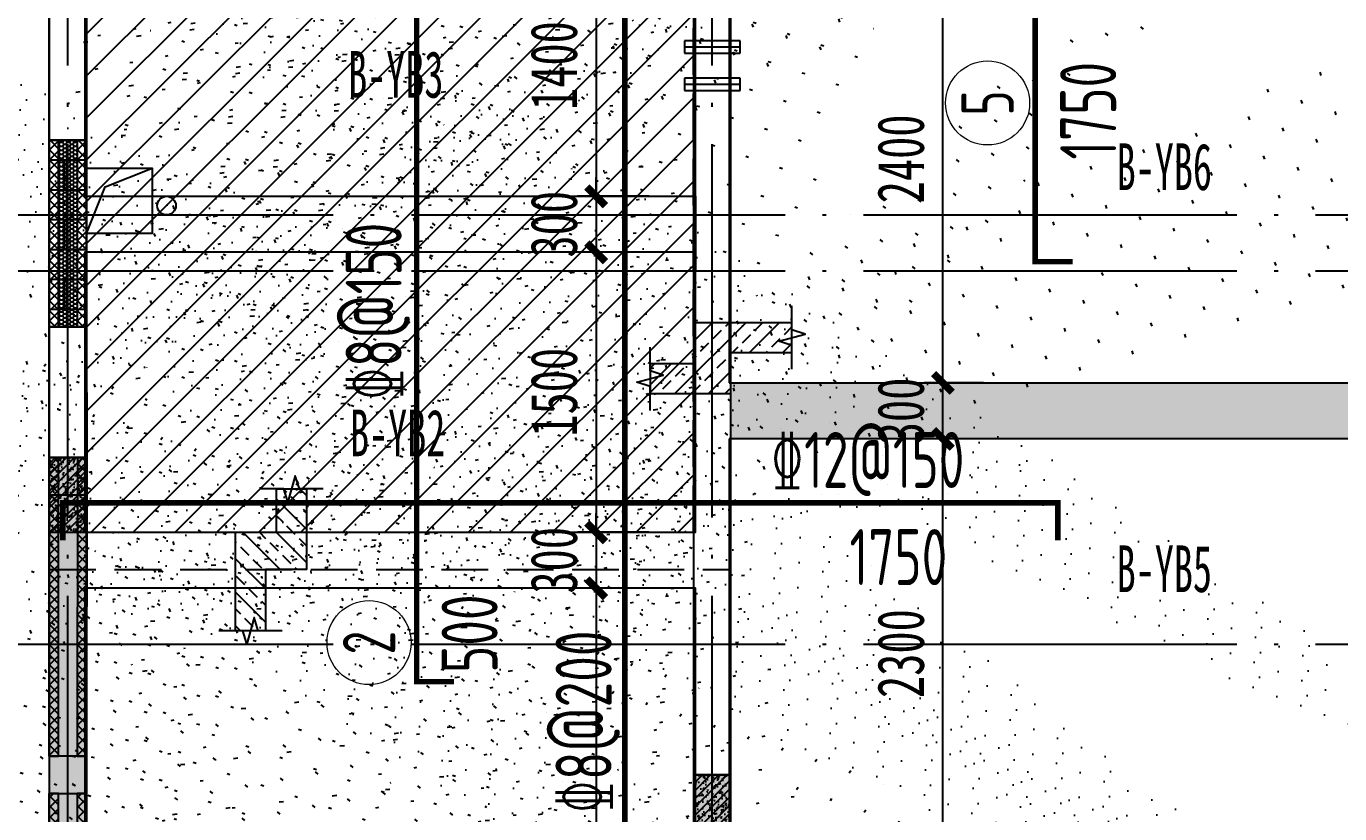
# Model space of a CAD drawing. Extents: x -3200779283 to -8106663, y 659664 to 1123462.
# Drawn here: x -8170924 to -8163890, y 844817 to 849036 of the extents above; entities that cross this region are included whole.
import ezdxf
from ezdxf.enums import TextEntityAlignment as Align

# ---------------------------------------------------------------- set-up
doc = ezdxf.new("R2010")
doc.units = 0
doc.header["$LTSCALE"] = 1000
doc.header["$MEASUREMENT"] = 0
for name, pattern in [('125-墙体$0$CENTER2', [1.125, 0.75, -0.125, 0.125, -0.125]), ('125-墙体$0$CONTINOUS', [0]), ('3#-轴线$0$DOTE', [2.4200000000000004, 2, -0.2, 0.02, -0.2]), ('3#4#5#$0$DASH', [0.35, 0.25, -0.1]), ('3#4#5#模板$0$DASH', [0.35, 0.25, -0.1]), ('DASH', [0.35, 0.25, -0.1])]:
    doc.linetypes.add(name, pattern=pattern)
doc.layers.get('Defpoints').update_dxf_attribs({"color": 30, "linetype": 'DASH'})
for name, color, linetype in [('125-墙体$0$DUCT-排烟中心线', 5, '125-墙体$0$CENTER2'), ('125-墙体$0$DUCT-排烟管', 2, 'Continuous'), ('125-墙体$0$HATCH', 254, 'Continuous'), ('125-墙体$0$S-SLAB-HOLE', 5, 'Continuous'), ('125-墙体$0$S-WALL', 40, 'Continuous'), ('125-墙体$0$S-WALL-BEAM', 120, 'Continuous'), ('125-墙体$0$S-WALL-COLU', 252, '125-墙体$0$CONTINOUS'), ('125-墙体$0$S-WALL-COLU-HATC', 16, 'Continuous'), ('125-墙体$0$S-WALL-HATC', 253, 'Continuous'), ('3#-轴线$0$A-ANNO-DOTE', 10, '3#-轴线$0$DOTE'), ('3#4#5#$0$PC-SLAB', 6, '3#4#5#$0$DASH'), ('3#4#5#$0$S-ANNO-TEXT', 7, 'Continuous'), ('3#4#5#$0$S-DIMS-SLAB', 120, 'Continuous'), ('3#4#5#$0$S-PC-FQ', 4, 'Continuous'), ('3#4#5#$0$S-PC-FQ-WYQ', 4, 'Continuous'), ('3#4#5#$0$S-PC-SLAB', 6, 'Continuous'), ('3#4#5#$0$S-WALL-HATC', 253, 'Continuous'), ('3#4#5#$0$可计入现浇段', 60, 'Continuous'), ('3#4#5#模板$0$S-SLAB-TEXT', 120, 'Continuous'), ('3#4#5#模板$0$南北楼-结构布置-地上 -新修改$0$S-ANNO-THIN', 3, 'Continuous'), ('3#4#5#模板$0$南北楼-结构布置-地上 -新修改$0$S-SLAB-HATC', 200, 'Continuous'), ('S-REIN', 1, 'Continuous'), ('S-REIN-TEXT', 7, 'Continuous')]:
    doc.layers.add(name, color=color, linetype=linetype)
doc.layers.add('提资不打印', color=2, linetype='Continuous', plot=False)
doc.layers.add('楼板正筋文字', color=7, linetype='Continuous', lineweight=18)
doc.styles.add('3#4#5#$0$外部参照 1$0$宋体', font='', dxfattribs={"width": 0.8})
doc.styles.add('3#4#5#$0$楷体', font='', dxfattribs={"width": 0.7})
doc.styles.add('FromPkpm', font='Pkpmeng', dxfattribs={"width": 0.7, "bigfont": 'Pkpmchn'})
doc.styles.get('3#4#5#$0$外部参照 1$0$宋体').set_extended_font_data('SimSun')
doc.styles.get('3#4#5#$0$楷体').set_extended_font_data('KaiTi_GB2312')
doc.dimstyles.new('3#4#5#$0$TSSD_100_100', dxfattribs={"dimtxt": 250, "dimasz": 100, "dimexe": 100, "dimexo": 250, "dimgap": 100, "dimtad": 1, "dimdec": 0, "dimzin": 0, "dimdsep": 46, "dimtxsty": '3#4#5#$0$楷体', "dimblk": '3#4#5#$0$_ArchTick', "dimcen": 0, "dimdle": 100, "dimclrt": 7, "dimadec": 0, "dimazin": 0, "dimtfac": 1, "dimtdec": 0, "dimtix": 1, "dimtmove": 2, "dimatfit": 3, "dimfxl": 1, "dimtolj": 1, "dimtzin": 0, "dimarcsym": 0})

# ---------------------------------------------------------------- blocks, each defined once
blk = doc.blocks.new('ban')
at = {"layer": 'S-REIN', "const_width": 30}
for points in [[(5379.449387997389, 5799.904296875), (5179.449387997389, 5799.904296875), (5179.449876278639, 9499.904296875), (5379.449876278639, 9499.904296875)], [(2067.076757833362, 3549.900634765625), (1867.076757833362, 3549.900634765625), (1867.077001973987, 8649.9052734375), (2067.077001973987, 8649.9052734375)], [(-27.27669447474182, 4307.4482421875), (-27.27669447474182, 4507.4482421875), (5300.0224609375, 4507.4482421875), (5300.0224609375, 4307.4482421875)]]:
    blk.add_lwpolyline(points, dxfattribs=at)
at = {"layer": 'S-REIN-TEXT', "lineweight": 18}
for centre in [(4924.449387997389, 6649.904296875), (1612.076757833362, 3759.035886751022)]:
    blk.add_circle(centre, 225, dxfattribs=at)
at = {"layer": '提资不打印', "color": 2, "const_width": 30}
blk.add_lwpolyline([(2981.597375735641, -317.6390719271731), (2981.597131595016, 7649.904296875)], dxfattribs=at)
at = {"layer": 'S-REIN-TEXT', "lineweight": 25, "style": 'FromPkpm', "width": 0.7}
for s, p in [('1750', (5313.145034335554, 6608.355293569621)), ('500', (2000.772282102145, 3807.001972160535))]:
    blk.add_text(s, height=300, rotation=90, dxfattribs=at).set_placement(p, align=Align.TOP_CENTER)
at = {"layer": 'S-REIN-TEXT', "lineweight": 18, "style": 'FromPkpm', "width": 0.7}
for s, p in [('5', (4924.449387997389, 6649.904296875)), ('2', (1612.076757833362, 3759.035886751022))]:
    blk.add_text(s, height=280, rotation=450, dxfattribs=at).set_placement(p, align=Align.MIDDLE_CENTER)
at = {"layer": 'S-REIN-TEXT', "lineweight": 25, "style": 'FromPkpm', "width": 0.7}
blk.add_text('%%1328@150', height=300, rotation=450, dxfattribs=at).set_placement((1787.07663576398, 5055.761208900716))
blk.add_text('%%13212@150', height=300, dxfattribs=at).set_placement((3762.019179822877, 4587.4482421875))
blk.add_text('1750', height=300, dxfattribs=at).set_placement((4446.788949985988, 4367.183170529548), align=Align.TOP_CENTER)
at = {"layer": '提资不打印', "lineweight": 25, "style": 'FromPkpm', "width": 0.7}
blk.add_text('%%1328@200', height=300, rotation=90, dxfattribs=at).set_placement((2911.357071460225, 2843.435228866758))
blk = doc.blocks.new('3#4#5#模板$0$A$C4139bdaf')
h = blk.add_hatch()
h.set_pattern_fill('ANSI31', color=251, scale=100)
h.set_pattern_definition([(45, (-7702.687107387464, -122599.998702767), (-112.2532015133644, 112.2532015133644), [])])
h.paths.add_polyline_path([(199.9989411755232, 400.0004981558304), (3449.998941175523, 400.0004981558304), (3449.998941175523, 3600.00049815583), (199.9989411755232, 3600.00049815583)])
at = {"layer": '3#4#5#模板$0$南北楼-结构布置-地上 -新修改$0$S-SLAB-HATC'}
h = blk.add_hatch(dxfattribs=at)
h.set_pattern_fill('ANSI33', color=256, scale=20, angle=-180)
h.set_pattern_definition([(225, (-97140.40961170068, 14531.61383133399), (89.8025612106915, -89.80256121069156), []), (225, (-97230.21221170062, 14531.61383133399), (89.8025612106915, -89.80256121069156), [63.5, -31.75])])
h.paths.add_polyline_path([(3217.171776204719, 1142.927912330138), (3649.998941176338, 1142.927912330837), (3649.99894117628, 1362.927912330837), (3977.171776204661, 1362.927912330895), (3977.171776204661, 1522.927912330895), (3649.998941175523, 1522.927912329731), (3449.998941175523, 1522.927912329789), (3449.998941175523, 1302.927912329789), (3217.171776204661, 1302.927912329789)])
h = blk.add_hatch(dxfattribs=at)
h.set_pattern_fill('ANSI33', color=256, scale=20, angle=-90.00000000000001)
h.set_pattern_definition([(315, (-10855.19494683706, -99104.50567386462), (89.80256121069155, 89.80256121069151), []), (315, (-10855.19494683706, -99194.30827386456), (89.80256121069155, 89.80256121069151), [63.5, -31.75])])
h.paths.add_polyline_path([(1377.354183764081, 632.8276631266344), (1377.354183763382, 200.0004981550155), (1157.354183763382, 200.0004981550737), (1157.354183763324, -127.1723368733074), (997.3541837633238, -127.1723368733074), (997.354183764488, 200.0004981558304), (997.3541837644298, 400.0004981558304), (1217.35418376443, 400.0004981558304), (1217.35418376443, 632.8276631266926)])
at = {"linetype": '3#4#5#模板$0$DASH'}
for points in [[(-0.001058824476785958, 200.0004981558304), (3649.998941175523, 200.0004981558304), (3649.998941175523, 3800.00049815583), (-0.001058824476785958, 3800.00049815583)], [(199.9989411755232, 400.0004981558304), (3449.998941175523, 400.0004981558304), (3449.998941175523, 3600.00049815583), (199.9989411755232, 3600.00049815583)]]:
    blk.add_lwpolyline(points, close=True, dxfattribs=at)
at = {"layer": '3#4#5#模板$0$南北楼-结构布置-地上 -新修改$0$S-ANNO-THIN'}
for points in [[(3977.17177620501, 1273.327912330918), (3977.171776204603, 1401.327912330918), (3906.771776204521, 1423.727912330651), (4047.571776204393, 1462.127912331081), (3977.171776204254, 1484.52791233093), (3977.171776203846, 1612.52791233093)], [(3217.171776204719, 1053.327912330336), (3217.171776204719, 1181.327912330045), (3146.771776204871, 1203.72791233001), (3287.571776204451, 1242.127912329859), (3217.171776204719, 1264.527912329882), (3217.171776204719, 1392.527912329591)], [(1466.954183763883, 632.8276631266344), (1338.954183764174, 632.8276631266344), (1316.554183764209, 703.2276631264831), (1278.15418376436, 562.4276631269022), (1255.754183764337, 632.8276631266344), (1127.754183764628, 632.8276631266344)], [(1246.954183763301, -127.1723368736566), (1118.954183763301, -127.1723368732492), (1096.554183763568, -56.77233687316766), (1058.154183763138, -197.5723368730396), (1035.754183763289, -127.1723368728999), (907.7541837632889, -127.1723368724925)]]:
    blk.add_lwpolyline(points, dxfattribs=at)
at = {"layer": '3#4#5#模板$0$南北楼-结构布置-地上 -新修改$0$S-SLAB-HATC'}
for points in [[(3217.171776204719, 1142.927912330138), (3649.998941176338, 1142.927912330837), (3649.99894117628, 1362.927912330837), (3977.171776204661, 1362.927912330895), (3977.171776204661, 1522.927912330895), (3649.998941175523, 1522.927912329731), (3449.998941175523, 1522.927912329789), (3449.998941175523, 1302.927912329789), (3217.171776204661, 1302.927912329789)], [(1377.354183764081, 632.8276631266344), (1377.354183763382, 200.0004981550155), (1157.354183763382, 200.0004981550737), (1157.354183763324, -127.1723368733074), (997.3541837633238, -127.1723368733074), (997.354183764488, 200.0004981558304), (997.3541837644298, 400.0004981558304), (1217.35418376443, 400.0004981558304), (1217.35418376443, 632.8276631266926)]]:
    blk.add_lwpolyline(points, close=True, dxfattribs=at)
blk = doc.blocks.new('3#4#5#$0$B-YWQ15')
at = {"layer": '3#4#5#$0$S-PC-FQ-WYQ'}
h = blk.add_hatch(dxfattribs=at)
h.set_pattern_fill('ANSI37', color=256, scale=12, angle=90)
h.set_pattern_definition([(135, (-970766.4588348517, 834939.8079217622), (-26.94076836320746, -26.94076836320745), []), (225, (-970766.4588348517, 834939.8079217622), (26.94076836320745, -26.94076836320746), [])])
h.paths.add_polyline_path([(-108963.8104887477, 319088.3087790273), (-108913.8104887477, 319088.3087790273), (-108914.0488637086, 321788.3914244222), (-108964.0488637086, 321788.3914244222)])
h = blk.add_hatch(dxfattribs=at)
h.set_pattern_fill('ANSI37', color=256, scale=12, angle=90)
h.set_pattern_definition([(135, (-970616.4588376287, 834939.8079217697), (-26.94076836320746, -26.94076836320745), []), (225, (-970616.4588376287, 834939.8079217697), (26.94076836320745, -26.94076836320746), [])])
h.paths.add_polyline_path([(-108813.8104915249, 319088.3087790348), (-108763.8104915249, 319088.3087790348), (-108764.0488664858, 321788.3914244297), (-108814.0488664858, 321788.3914244297)])
for points in [[(-108963.8104887477, 319088.3087790273), (-108913.8104887477, 319088.3087790273), (-108914.0488637086, 321788.3914244222), (-108964.0488637086, 321788.3914244222)], [(-108964.0488639945, 321788.3914244222), (-108764.0488636509, 321788.3914244222), (-108763.8104886899, 319088.3087790348), (-108963.8104890336, 319088.3087790348)], [(-108813.8104915249, 319088.3087790348), (-108763.8104915249, 319088.3087790348), (-108764.0488664858, 321788.3914244297), (-108814.0488664858, 321788.3914244297)]]:
    blk.add_lwpolyline(points, close=True, dxfattribs=at)
blk = doc.blocks.new('3#4#5#$0$B-YWQ7')
at = {"layer": '3#4#5#$0$S-PC-FQ'}
h = blk.add_hatch(dxfattribs=at)
h.set_pattern_fill('HONEY', color=6, scale=100, angle=-2.544443745170813e-14)
h.set_pattern_definition([(0, (-2908947.836587525, 574047.3616422934), (18.75, 10.82531749999999), [12.5, -25]), (120, (-2908947.836587525, 574047.3616422934), (-18.74999995903224, 10.82531757095824), [12.5, -25]), (59.99999999999997, (-2908947.836587525, 574047.3616422934), (4.096776380386083e-08, 21.65063507095823), [-25, 12.5])])
h.paths.add_polyline_path([(-147955.7622673716, 325388.3941554159), (-147855.7622673716, 325388.3941554159), (-147856.0000686354, 324388.3916527278), (-147956.0000686354, 324388.3916527278)])
at = {"layer": '3#4#5#$0$S-PC-FQ-WYQ'}
h = blk.add_hatch(dxfattribs=at)
h.set_pattern_fill('ANSI37', color=256, scale=12, angle=90)
h.set_pattern_definition([(135, (-1009808.171872631, 839489.7956301924), (-26.94076836320746, -26.94076836320745), []), (225, (-1009808.171872631, 839489.7956301924), (26.94076836320745, -26.94076836320746), [])])
h.paths.add_polyline_path([(-148006.0001016357, 326088.3916909423), (-147956.0001016357, 326088.3916909423), (-147955.7619014881, 326488.3791328523), (-148005.7619014881, 326488.3791328523)])
h = blk.add_hatch(dxfattribs=at)
h.set_pattern_fill('ANSI37', color=256, scale=12, angle=90)
h.set_pattern_definition([(135, (-1009658.171875408, 839489.7956301998), (-26.94076836320746, -26.94076836320745), []), (225, (-1009658.171875408, 839489.7956301998), (26.94076836320745, -26.94076836320746), [])])
h.paths.add_polyline_path([(-147856.0001044129, 326088.3916909498), (-147806.0001044129, 326088.3916909498), (-147805.7619042653, 326488.3791328599), (-147855.7619042653, 326488.3791328599)])
h = blk.add_hatch(dxfattribs=at)
h.set_pattern_fill('ANSI37', color=256, scale=12, angle=90)
h.set_pattern_definition([(135, (-1009808.172235738, 838539.797751571), (-26.94076836320746, -26.94076836320745), []), (225, (-1009808.172235738, 838539.797751571), (26.94076836320745, -26.94076836320746), [])])
h.paths.add_polyline_path([(-148005.7625431432, 324388.3916527204), (-147955.7625431432, 324388.3916527204), (-147955.7622645944, 325388.394299761), (-148005.7622645944, 325388.394299761)])
h = blk.add_hatch(dxfattribs=at)
h.set_pattern_fill('ANSI37', color=256, scale=12, angle=90)
h.set_pattern_definition([(135, (-1009658.172238515, 838539.7977515785), (-26.94076836320746, -26.94076836320745), []), (225, (-1009658.172238515, 838539.7977515785), (26.94076836320745, -26.94076836320746), [])])
h.paths.add_polyline_path([(-147855.7625459204, 324388.3916527278), (-147805.7625459204, 324388.3916527278), (-147805.7622673716, 325388.3942997685), (-147855.7622673716, 325388.3942997685)])
h = blk.add_hatch(dxfattribs=at)
h.set_pattern_fill('ANSI37', color=256, scale=12, angle=90)
h.set_pattern_definition([(135, (-1009808.039230553, 836589.8057067818), (-26.94076836320746, -26.94076836320745), []), (225, (-1009808.039230553, 836589.8057067818), (26.94076836320745, -26.94076836320746), [])])
h.paths.add_polyline_path([(-148005.867459557, 322088.3887220017), (-147955.867459557, 322088.3887220017), (-147955.6292594094, 323688.389188317), (-148005.6292594094, 323688.389188317)])
h = blk.add_hatch(dxfattribs=at)
h.set_pattern_fill('ANSI37', color=256, scale=12, angle=90)
h.set_pattern_definition([(135, (-1009658.039233329, 836589.8057067895), (-26.94076836320746, -26.94076836320745), []), (225, (-1009658.039233329, 836589.8057067895), (26.94076836320745, -26.94076836320746), [])])
h.paths.add_polyline_path([(-147855.8674623342, 322088.3887220092), (-147805.8674623342, 322088.3887220092), (-147805.6292621866, 323688.3891883246), (-147855.6292621866, 323688.3891883246)])
at = {"layer": '3#4#5#$0$S-PC-FQ', "color": 6}
blk.add_lwpolyline([(-147955.7622673716, 325388.3942997685), (-147855.7622673716, 325388.3942997685), (-147855.8818458347, 324388.3942319356), (-147955.8818458347, 324388.3942319356)], close=True, dxfattribs=at)
at = {"layer": '3#4#5#$0$S-PC-FQ-WYQ'}
for points in [[(-148006.0001016357, 326088.3916909423), (-147956.0001016357, 326088.3916909423), (-147955.7619014881, 326488.3791328523), (-148005.7619014881, 326488.3791328523)], [(-148005.761901774, 326488.3791328523), (-147805.7619014303, 326488.3791328523), (-147806.000101578, 326088.3916909498), (-148006.0001019216, 326088.3916909498)], [(-147856.0001044129, 326088.3916909498), (-147806.0001044129, 326088.3916909498), (-147805.7619042653, 326488.3791328599), (-147855.7619042653, 326488.3791328599)], [(-148006.0001019216, 326088.3942319356), (-147805.7620599908, 326088.3942319356), (-147805.7620599908, 325388.3941554159), (-148006.0001019216, 325388.3941554159)], [(-148005.7625431432, 324388.3916527204), (-147955.7625431432, 324388.3916527204), (-147955.7622645944, 325388.394299761), (-148005.7622645944, 325388.394299761)], [(-148005.7622648804, 325388.394299761), (-147805.7622645367, 325388.394299761), (-147805.7625430855, 324388.3916527278), (-148005.7625434292, 324388.3916527278)], [(-147855.7625459204, 324388.3916527278), (-147805.7625459204, 324388.3916527278), (-147805.7622673716, 325388.3942997685), (-147855.7622673716, 325388.3942997685)], [(-148006.0008668001, 324388.3942319356), (-147805.7628248692, 324388.3942319356), (-147805.6416000514, 323688.3942319356), (-148005.8796419823, 323688.3942319356)], [(-148005.867459557, 322088.3887220017), (-147955.867459557, 322088.3887220017), (-147955.6292594094, 323688.389188317), (-148005.6292594094, 323688.389188317)], [(-148005.6292596953, 323688.389188317), (-147805.6292593516, 323688.389188317), (-147805.8674594993, 322088.3887220092), (-148005.8674598429, 322088.3887220092)], [(-147855.8674623342, 322088.3887220092), (-147805.8674623342, 322088.3887220092), (-147805.6292621866, 323688.3891883246), (-147855.6292621866, 323688.3891883246)]]:
    blk.add_lwpolyline(points, close=True, dxfattribs=at)
blk = doc.blocks.new('3#4#5#$0$A$C53EF3948')
at = {"layer": '3#4#5#$0$可计入现浇段'}
blk.add_lwpolyline([(199.8915036018007, -8000.005844728905), (199.8914956306107, -8000.005845217849), (199.8905249959789, -8000.005845217849), (199.8905249959789, -7800.005845220177), (199.8914051498286, -7800.005845216918), (199.8914051498286, -7800.005845216918), (-0.1087013022042811, -7800.005791991367), (-0.1085123694501817, -8000.005844728439), (199.8915036018007, -8000.005844728905)], dxfattribs=at)
at = {"layer": '3#4#5#$0$S-PC-FQ-WYQ'}
for name, p in [('3#4#5#$0$B-YWQ7', (148005.769985637, -329888.5223600089)), ('3#4#5#$0$B-YWQ15', (108963.7011186653, -329788.3972691541))]:
    blk.add_blockref(name, p, dxfattribs=at)
blk = doc.blocks.new('3#4#5#$0$ban111')
at = {"layer": '3#4#5#$0$S-WALL-HATC', "ltscale": 100}
h = blk.add_hatch(dxfattribs=at)
h.set_pattern_fill('AR-CONC', color=256, scale=25, angle=-270.0000000000001, style=0)
h.set_pattern_definition([(139.9999999999999, (-37341041949.50107, -2020433459.266459), (15.6880337456489, 179.3150456501884), [18.75, -206.25]), (84.99999999999994, (-37341041949.50107, -2020433459.266459), (-188.048033425003, -34.68783340324987), [15, -165]), (190.4513999999999, (-37341041948.19373, -2020433444.323539), (-172.3598855152383, 144.6273454285055), [15.93504749999984, -175.2855279999974]), (136.1841999999999, (-37341041999.50107, -2020433459.266459), (41.37975358225471, 266.8102621564111), [28.125, -309.375]), (186.6356, (-37341041996.05274, -2020433437.032273), (-243.5294677251103, 233.665676387176), [23.902572, -262.92825]), (81.18419999999995, (-37341041999.50107, -2020433459.266459), (-243.529650231331, 233.665486283407), [22.5, -247.5]), (111, (-37341041987.00107, -2020433434.266459), (100.6547226663348, 149.2267630296154), [18.75, -206.25]), (55.99999999999998, (-37341041987.00107, -2020433434.266459), (-181.2875112617132, 60.82883298039556), [15, -165]), (161.4514, (-37341041978.61317, -2020433421.830901), (-80.63262417748795, 210.0556571453725), [15.9350475, -175.285528]), (127.5, (-37341041949.50107, -2020433459.266459), (-83.22346345782788, 3.039963829322726), [0, -162.9999999999974, 0, -167.4999999999974, 0, -165.6249999999974]), (97.49999999999993, (-37341041949.50107, -2020433459.266459), (-98.60292797059002, 65.76738436053722), [0, -95.5, 0, -159.25, 0, -63.125]), (57.49999999999993, (-37341041949.50107, -2020433515.016459), (5.638717933595033, 133.4556090431022), [0, -62.5, 0, -195, 0, -258.75]), (47.49999999999995, (-37341041949.50107, -2020433540.016459), (-25.02624558307933, 145.7965423355966), [0, -81.25, 0, -129.5, 0, -183.75])])
h.paths.add_polyline_path([(-231732.0007770516, 408074.9993999199), (-231732.0007770516, 408374.9993999199), (-228482.0009142609, 408374.99939992), (-228482.0009142608, 408074.99939992)])
h = blk.add_hatch(dxfattribs=at)
h.set_pattern_fill('AR-CONC', color=256, scale=25, angle=-270.0000000000001, style=0)
h.set_pattern_definition([(139.9999999999999, (-37341047970.11734, -2020434559.27922), (15.6880337456489, 179.3150456501884), [18.75, -206.25]), (84.99999999999994, (-37341047970.11734, -2020434559.27922), (-188.048033425003, -34.68783340324987), [15, -165]), (190.4513999999999, (-37341047968.81001, -2020434544.3363), (-172.3598855152383, 144.6273454285055), [15.93504749999986, -175.2855279999978]), (136.1841999999999, (-37341048020.11734, -2020434559.27922), (41.37975358225471, 266.8102621564111), [28.125, -309.375]), (186.6356, (-37341048016.66901, -2020434537.045033), (-243.5294677251103, 233.665676387176), [23.902572, -262.92825]), (81.18419999999995, (-37341048020.11734, -2020434559.27922), (-243.529650231331, 233.665486283407), [22.5, -247.5]), (111, (-37341048007.61734, -2020434534.27922), (100.6547226663348, 149.2267630296154), [18.75, -206.25]), (55.99999999999998, (-37341048007.61734, -2020434534.27922), (-181.2875112617132, 60.82883298039556), [15, -165]), (161.4514, (-37341047999.22944, -2020434521.843661), (-80.63262417748795, 210.0556571453725), [15.9350475, -175.285528]), (127.5, (-37341047970.11734, -2020434559.27922), (-83.22346345782788, 3.039963829322726), [0, -162.9999999999978, 0, -167.4999999999978, 0, -165.6249999999978]), (97.49999999999993, (-37341047970.11734, -2020434559.27922), (-98.60292797059002, 65.76738436053722), [0, -95.5, 0, -159.25, 0, -63.125]), (57.49999999999993, (-37341047970.11734, -2020434615.02922), (5.638717933595033, 133.4556090431022), [0, -62.5, 0, -195, 0, -258.75]), (47.49999999999995, (-37341047970.11734, -2020434640.02922), (-25.02624558307933, 145.7965423355966), [0, -81.25, 0, -129.5, 0, -183.75])])
h.paths.add_polyline_path([(-228282.0000004165, 407074.9996759502), (-228282.0000004165, 407374.9996759502), (-222682.0001376258, 407374.9996759502), (-222682.0001376258, 407074.9996759502)])
h = blk.add_hatch(dxfattribs=at)
h.set_pattern_fill('AR-CONC', color=256, scale=25, angle=-270.0000000000001, style=0)
h.set_pattern_definition([(139.9999999999999, (-37341041949.50085, -2020435259.266088), (15.6880337456489, 179.3150456501884), [18.75, -206.25]), (84.99999999999994, (-37341041949.50085, -2020435259.266088), (-188.048033425003, -34.68783340324987), [15, -165]), (190.4513999999999, (-37341041948.19351, -2020435244.323169), (-172.3598855152383, 144.6273454285055), [15.93504749999985, -175.2855279999976]), (136.1841999999999, (-37341041999.50085, -2020435259.266088), (41.37975358225471, 266.8102621564111), [28.125, -309.375]), (186.6356, (-37341041996.05252, -2020435237.031902), (-243.5294677251103, 233.665676387176), [23.902572, -262.92825]), (81.18419999999995, (-37341041999.50085, -2020435259.266088), (-243.529650231331, 233.665486283407), [22.5, -247.5]), (111, (-37341041987.00085, -2020435234.266088), (100.6547226663348, 149.2267630296154), [18.75, -206.25]), (55.99999999999998, (-37341041987.00085, -2020435234.266088), (-181.2875112617132, 60.82883298039556), [15, -165]), (161.4514, (-37341041978.61295, -2020435221.83053), (-80.63262417748795, 210.0556571453725), [15.9350475, -175.285528]), (127.5, (-37341041949.50085, -2020435259.266088), (-83.22346345782788, 3.039963829322726), [0, -162.9999999999976, 0, -167.4999999999976, 0, -165.6249999999976]), (97.49999999999993, (-37341041949.50085, -2020435259.266088), (-98.60292797059002, 65.76738436053722), [0, -95.5, 0, -159.25, 0, -63.125]), (57.49999999999993, (-37341041949.50085, -2020435315.016088), (5.638717933595033, 133.4556090431022), [0, -62.5, 0, -195, 0, -258.75]), (47.49999999999995, (-37341041949.50085, -2020435340.016088), (-25.02624558307933, 145.7965423355966), [0, -81.25, 0, -129.5, 0, -183.75])])
h.paths.add_polyline_path([(-231732.0009944941, 406274.999770995), (-231732.0009944941, 406574.999770995), (-228482.0011317034, 406574.999770995), (-228482.0011317034, 406274.999770995)])
at = {"layer": '3#4#5#$0$S-PC-SLAB'}
for points in [[(-231742.0009944941, 408375.0000233312), (-228481.762625733, 408374.9990105955), (-228471.762625733, 408374.9990105955), (-228471.7626257332, 407975.9280014599), (-228471.7626257332, 407975.9274881768), (-228471.7626257332, 409775.0000233313), (-231742.0009944942, 409775.0000233312), (-231742.0009944941, 408375.0000233312)], [(-228292.0000004165, 407074.9996759502), (-228292.0000004165, 404774.999505111), (-221472.0000000006, 404774.999505111), (-221472.0000000006, 405874.999505111), (-222672.0009932823, 405874.9613272593), (-222672.0000004176, 407074.9996759502), (-228292.0000004165, 407074.9996759502)]]:
    blk.add_lwpolyline(points, dxfattribs=at)
for points in [[(-228292.0000004165, 407374.9996759502), (-222672.0000004176, 407374.9996759502), (-222672.0000004176, 409774.9996759502), (-228292.0000004165, 409774.9996759502)], [(-231742.0009944941, 406574.999770995), (-228472.0009944952, 406574.999770995), (-228472.0007770527, 408074.99939992), (-231742.0007770516, 408074.9993999199)], [(-231742.0009944941, 402074.999770995), (-228472.0009944952, 402074.999770995), (-228472.0009944952, 406274.999770995), (-231742.0009944941, 406274.999770995)]]:
    blk.add_lwpolyline(points, close=True, dxfattribs=at)
at = {"layer": '3#4#5#$0$S-WALL-HATC', "ltscale": 100}
for points in [[(-231732.0007770516, 408074.9993999199), (-231732.0007770516, 408374.9993999199), (-228482.0009142609, 408374.99939992), (-228482.0009142608, 408074.99939992)], [(-228282.0000004165, 407074.9996759502), (-228282.0000004165, 407374.9996759502), (-222682.0001376258, 407374.9996759502), (-222682.0001376258, 407074.9996759502)], [(-231732.0009944941, 406274.999770995), (-231732.0009944941, 406574.999770995), (-228482.0011317034, 406574.999770995), (-228482.0011317034, 406274.999770995)]]:
    blk.add_lwpolyline(points, close=True, dxfattribs=at)
blk = doc.blocks.new('3#4#5#$0$_ArchTick')
at = {"color": 0, "linetype": 'ByBlock', "const_width": 0.4}
blk.add_lwpolyline([(-0.5, -0.5), (0.5, 0.5)], dxfattribs=at)
blk = doc.blocks.new('*D833')
at = {"layer": '3#4#5#$0$S-DIMS-SLAB', "color": 0, "lineweight": -2, "transparency": 16777216}
for p, q in [((151682.2732290635, 157275.1422316264), (151682.2732290635, 159775.1424024655)), ((151899.9790006171, 159675.1424024655), (151582.2732290635, 159675.1424024655)), ((151899.9790006171, 157375.1422316264), (151582.2732290635, 157375.1422316264))]:
    blk.add_line(p, q, dxfattribs=at)
at = {"layer": 'Defpoints', "color": 0, "transparency": 16777216}
for p in [(151682.2732290635, 159675.1424024655), (152149.9790006171, 159675.1424024655), (152149.9790006171, 157375.1422316264)]:
    blk.add_point(p, dxfattribs=at)
at = {"layer": '3#4#5#$0$S-DIMS-SLAB', "color": 0, "lineweight": -2, "transparency": 16777216, "xscale": 100, "yscale": 100, "zscale": 100}
for p, rotation in [((151682.2732290635, 159675.1424024655), 90), ((151682.2732290635, 157375.1422316264), 270)]:
    blk.add_blockref('3#4#5#$0$_ArchTick', p, dxfattribs=dict(at, rotation=rotation))
at = {"layer": '3#4#5#$0$S-DIMS-SLAB', "color": 7, "transparency": 16777216, "insert": (151457.2732290635, 158525.1423170459), "char_height": 250, "attachment_point": 5, "rotation": 90, "style": '3#4#5#$0$楷体'}
blk.add_mtext('\\A1;2300', dxfattribs=at)
blk = doc.blocks.new('*D834')
at = {"layer": '3#4#5#$0$S-DIMS-SLAB', "color": 0, "lineweight": -2, "transparency": 16777216}
for p, q in [((151682.2732286464, 159975.1424024655), (151682.2732286464, 160075.1424024655)), ((151899.9790002, 159975.1424024655), (151582.2732286464, 159975.1424024655)), ((151682.2732286464, 159675.1424024655), (151682.2732286464, 159975.1424024655)), ((151899.9790002, 159675.1424024655), (151582.2732286464, 159675.1424024655)), ((151682.2732286464, 159675.1424024655), (151682.2732286464, 159575.1424024655))]:
    blk.add_line(p, q, dxfattribs=at)
at = {"layer": 'Defpoints', "color": 0, "transparency": 16777216}
for p in [(151682.2732286464, 159975.1424024655), (152149.9790002, 159975.1424024655), (152149.9790002, 159675.1424024655)]:
    blk.add_point(p, dxfattribs=at)
at = {"layer": '3#4#5#$0$S-DIMS-SLAB', "color": 0, "lineweight": -2, "transparency": 16777216, "xscale": 100, "yscale": 100, "zscale": 100}
for p, rotation in [((151682.2732286464, 159975.1424024655), 270), ((151682.2732286464, 159675.1424024655), 90)]:
    blk.add_blockref('3#4#5#$0$_ArchTick', p, dxfattribs=dict(at, rotation=rotation))
at = {"layer": '3#4#5#$0$S-DIMS-SLAB', "color": 7, "transparency": 16777216, "insert": (151457.2732286464, 159825.1424024655), "char_height": 250, "attachment_point": 5, "rotation": 90, "style": '3#4#5#$0$楷体'}
blk.add_mtext('\\A1;300', dxfattribs=at)
blk = doc.blocks.new('*D835')
at = {"layer": '3#4#5#$0$S-DIMS-SLAB', "color": 0, "lineweight": -2, "transparency": 16777216}
for p, q in [((151682.2732286461, 159875.1428643612), (151682.2732286461, 162475.1428643612)), ((151899.9790002001, 162375.1428643612), (151582.2732286461, 162375.1428643612)), ((151899.9790002001, 159975.1428643612), (151582.2732286461, 159975.1428643612))]:
    blk.add_line(p, q, dxfattribs=at)
at = {"layer": 'Defpoints', "color": 0, "transparency": 16777216}
for p in [(151682.2732286461, 162375.1428643612), (152149.9790002001, 162375.1428643612), (152149.9790002001, 159975.1428643612)]:
    blk.add_point(p, dxfattribs=at)
at = {"layer": '3#4#5#$0$S-DIMS-SLAB', "color": 0, "lineweight": -2, "transparency": 16777216, "xscale": 100, "yscale": 100, "zscale": 100}
for p, rotation in [((151682.2732286461, 162375.1428643612), 90), ((151682.2732286461, 159975.1428643612), 270)]:
    blk.add_blockref('3#4#5#$0$_ArchTick', p, dxfattribs=dict(at, rotation=rotation))
at = {"layer": '3#4#5#$0$S-DIMS-SLAB', "color": 7, "transparency": 16777216, "insert": (151457.2732286461, 161175.1428643612), "char_height": 250, "attachment_point": 5, "rotation": 90, "style": '3#4#5#$0$楷体'}
blk.add_mtext('\\A1;2400', dxfattribs=at)
blk = doc.blocks.new('*D837')
at = {"layer": '3#4#5#$0$S-DIMS-SLAB', "color": 0, "lineweight": -2, "transparency": 16777216}
for p, q in [((149824.8627254362, 162475.1427498466), (149824.8627254362, 160875.1421264352)), ((150107.0400452778, 162375.1427498466), (149724.8627254362, 162375.1427498466)), ((150107.0400452778, 160975.1421264352), (149724.8627254362, 160975.1421264352))]:
    blk.add_line(p, q, dxfattribs=at)
at = {"layer": 'Defpoints', "color": 0, "transparency": 16777216}
for p in [(150357.0400452778, 162375.1427498466), (149824.8627254362, 160975.1421264352), (150357.0400452778, 160975.1421264352)]:
    blk.add_point(p, dxfattribs=at)
at = {"layer": '3#4#5#$0$S-DIMS-SLAB', "color": 0, "lineweight": -2, "transparency": 16777216, "xscale": 100, "yscale": 100, "zscale": 100}
for p, rotation in [((149824.8627254362, 162375.1427498466), 90), ((149824.8627254362, 160975.1421264352), 270)]:
    blk.add_blockref('3#4#5#$0$_ArchTick', p, dxfattribs=dict(at, rotation=rotation))
at = {"layer": '3#4#5#$0$S-DIMS-SLAB', "color": 7, "transparency": 16777216, "insert": (149599.8627254362, 161675.1424381409), "char_height": 250, "attachment_point": 5, "rotation": 90, "style": '3#4#5#$0$楷体'}
blk.add_mtext('\\A1;1400', dxfattribs=at)
blk = doc.blocks.new('*D838')
at = {"layer": '3#4#5#$0$S-DIMS-SLAB', "color": 0, "lineweight": -2, "transparency": 16777216}
for p, q in [((149824.8627254366, 160975.1421264352), (149824.8627254366, 161075.1421264352)), ((150107.0400452778, 160975.1421264352), (149724.8627254366, 160975.1421264352)), ((149824.8627254366, 160975.1421264352), (149824.8627254366, 160675.1424566205)), ((150107.0400452778, 160675.1424566205), (149724.8627254366, 160675.1424566205)), ((149824.8627254366, 160675.1424566205), (149824.8627254366, 160575.1424566205))]:
    blk.add_line(p, q, dxfattribs=at)
at = {"layer": 'Defpoints', "color": 0, "transparency": 16777216}
for p in [(150357.0400452778, 160975.1421264352), (149824.8627254366, 160675.1424566205), (150357.0400452778, 160675.1424566205)]:
    blk.add_point(p, dxfattribs=at)
at = {"layer": '3#4#5#$0$S-DIMS-SLAB', "color": 0, "lineweight": -2, "transparency": 16777216, "xscale": 100, "yscale": 100, "zscale": 100}
for p, rotation in [((149824.8627254366, 160975.1421264352), 270), ((149824.8627254366, 160675.1424566205), 90)]:
    blk.add_blockref('3#4#5#$0$_ArchTick', p, dxfattribs=dict(at, rotation=rotation))
at = {"layer": '3#4#5#$0$S-DIMS-SLAB', "color": 7, "transparency": 16777216, "insert": (149599.8627254366, 160825.1422915278), "char_height": 250, "attachment_point": 5, "rotation": 90, "style": '3#4#5#$0$楷体'}
blk.add_mtext('\\A1;300', dxfattribs=at)
blk = doc.blocks.new('*D839')
at = {"layer": '3#4#5#$0$S-DIMS-SLAB', "color": 0, "lineweight": -2, "transparency": 16777216}
for p, q in [((149824.8627254371, 160775.1424566205), (149824.8627254371, 159075.1428276955)), ((150107.0400452778, 160675.1424566205), (149724.8627254371, 160675.1424566205)), ((150107.0400452778, 159175.1428276955), (149724.8627254371, 159175.1428276955))]:
    blk.add_line(p, q, dxfattribs=at)
at = {"layer": 'Defpoints', "color": 0, "transparency": 16777216}
for p in [(150357.0400452778, 160675.1424566205), (149824.8627254371, 159175.1428276955), (150357.0400452778, 159175.1428276955)]:
    blk.add_point(p, dxfattribs=at)
at = {"layer": '3#4#5#$0$S-DIMS-SLAB', "color": 0, "lineweight": -2, "transparency": 16777216, "xscale": 100, "yscale": 100, "zscale": 100}
for p, rotation in [((149824.8627254371, 160675.1424566205), 90), ((149824.8627254371, 159175.1428276955), 270)]:
    blk.add_blockref('3#4#5#$0$_ArchTick', p, dxfattribs=dict(at, rotation=rotation))
at = {"layer": '3#4#5#$0$S-DIMS-SLAB', "color": 7, "transparency": 16777216, "insert": (149599.8627254371, 159925.1426421579), "char_height": 250, "attachment_point": 5, "rotation": 90, "style": '3#4#5#$0$楷体'}
blk.add_mtext('\\A1;1500', dxfattribs=at)
blk = doc.blocks.new('*D840')
at = {"layer": '3#4#5#$0$S-DIMS-SLAB', "color": 0, "lineweight": -2, "transparency": 16777216}
for p, q in [((149824.8627254376, 159175.1428276955), (149824.8627254376, 159275.1428276955)), ((150107.0400452778, 159175.1428276955), (149724.8627254376, 159175.1428276955)), ((149824.8627254376, 159175.1428276955), (149824.8627254376, 158875.1428276955)), ((150107.0400452777, 158875.1428276955), (149724.8627254376, 158875.1428276955)), ((149824.8627254376, 158875.1428276955), (149824.8627254376, 158775.1428276955))]:
    blk.add_line(p, q, dxfattribs=at)
at = {"layer": 'Defpoints', "color": 0, "transparency": 16777216}
for p in [(150357.0400452778, 159175.1428276955), (149824.8627254376, 158875.1428276955), (150357.0400452777, 158875.1428276955)]:
    blk.add_point(p, dxfattribs=at)
at = {"layer": '3#4#5#$0$S-DIMS-SLAB', "color": 0, "lineweight": -2, "transparency": 16777216, "xscale": 100, "yscale": 100, "zscale": 100}
for p, rotation in [((149824.8627254376, 159175.1428276955), 270), ((149824.8627254376, 158875.1428276955), 90)]:
    blk.add_blockref('3#4#5#$0$_ArchTick', p, dxfattribs=dict(at, rotation=rotation))
at = {"layer": '3#4#5#$0$S-DIMS-SLAB', "color": 7, "transparency": 16777216, "insert": (149599.8627254376, 159025.1428276954), "char_height": 250, "attachment_point": 5, "rotation": 90, "style": '3#4#5#$0$楷体'}
blk.add_mtext('\\A1;300', dxfattribs=at)
blk = doc.blocks.new('*D841')
at = {"layer": '3#4#5#$0$S-DIMS-SLAB', "color": 0, "lineweight": -2, "transparency": 16777216}
for p, q in [((149824.8627254379, 158975.1428276955), (149824.8627254379, 154575.1424975104)), ((150107.0400452777, 158875.1428276955), (149724.8627254379, 158875.1428276955)), ((150107.0400452778, 154675.1424975104), (149724.8627254379, 154675.1424975104))]:
    blk.add_line(p, q, dxfattribs=at)
at = {"layer": 'Defpoints', "color": 0, "transparency": 16777216}
for p in [(150357.0400452777, 158875.1428276955), (149824.8627254379, 154675.1424975104), (150357.0400452778, 154675.1424975104)]:
    blk.add_point(p, dxfattribs=at)
at = {"layer": '3#4#5#$0$S-DIMS-SLAB', "color": 0, "lineweight": -2, "transparency": 16777216, "xscale": 100, "yscale": 100, "zscale": 100}
for p, rotation in [((149824.8627254379, 158875.1428276955), 90), ((149824.8627254379, 154675.1424975104), 270)]:
    blk.add_blockref('3#4#5#$0$_ArchTick', p, dxfattribs=dict(at, rotation=rotation))
at = {"layer": '3#4#5#$0$S-DIMS-SLAB', "color": 7, "transparency": 16777216, "insert": (149599.8627254379, 156775.1426626029), "char_height": 250, "attachment_point": 5, "rotation": 90, "style": '3#4#5#$0$楷体'}
blk.add_mtext('\\A1;4200', dxfattribs=at)
blk = doc.blocks.new('125-墙体$0$she')
at = {"layer": '125-墙体$0$DUCT-排烟中心线'}
for p, q in [((3300.689267166526, -3900.000693814996), (3599.311194425958, -3900.000693814989)), ((3300.689036370226, -4100.000543797403), (3599.310963629658, -4100.000543797396))]:
    blk.add_line(p, q, dxfattribs=at)
at = {"layer": '125-墙体$0$DUCT-排烟管'}
for p, q in [((3599.311194425958, -3867.500693814989), (3300.689267166526, -3867.500693814996)), ((3300.689267166526, -3867.500693814996), (3300.689267166526, -3932.500693814996)), ((3599.311194425958, -3932.500693814989), (3599.311194425958, -3867.500693814989)), ((3300.689267166526, -3932.500693814996), (3599.311194425958, -3932.500693814989)), ((3599.310963629658, -4067.500543797396), (3300.689036370226, -4067.500543797403)), ((3300.689036370226, -4067.500543797403), (3300.689036370226, -4132.500543797403)), ((3599.310963629658, -4132.500543797396), (3599.310963629658, -4067.500543797396)), ((3300.689036370226, -4132.500543797403), (3599.310963629658, -4132.500543797396))]:
    blk.add_line(p, q, dxfattribs=at)
blk = doc.blocks.new('125-墙体')
at = {"layer": '125-墙体$0$HATCH'}
h = blk.add_hatch(dxfattribs=at)
h.set_pattern_fill('BRICK1', color=256, scale=20, style=0)
h.set_pattern_definition([(0, (0, 0), (0, 160), []), (90, (0, 0), (-160, 160), [160, -160])])
h.paths.add_polyline_path([(99.98422405263409, -5400), (-100.0001143401884, -5400), (-100.0001143401884, -4400), (99.98422405263409, -4400)])
at = {"layer": '125-墙体$0$S-WALL-COLU-HATC'}
h = blk.add_hatch(dxfattribs=at)
h.set_pattern_fill('AR-CONC', color=256, scale=10)
h.set_pattern_definition([(49.99999999999999, (12337.07545070033, -243757.8336407725), (71.72601826007535, -6.275213498259511), [7.5, -82.5]), (355, (12337.07545070033, -243757.8336407725), (-13.8751333613, 75.21921337000119), [6, -66]), (100.4514, (12343.05261870033, -243758.3565747725), (57.85093817140216, 68.94395420609536), [6.374018999999983, -70.11421119999972]), (46.18420000000002, (12337.07545070033, -243737.8336407725), (106.7241048625644, -16.55190143290181), [11.24999999999992, -123.7499999999994]), (96.6356, (12345.96912520032, -243739.2129714725), (93.46627055487033, 97.41178709004417), [9.561028799999999, -105.1713]), (351.1842, (12337.07545070033, -243737.8336407725), (93.46619451336272, 97.41186009253246), [9, -99]), (21, (12347.07545070033, -243742.8336407725), (59.69070521184616, -40.26188906653388), [7.5, -82.5]), (326.0000000000001, (12347.07545070033, -243742.8336407725), (24.33153319215817, 72.5150045046853), [6, -66]), (71.4514, (12352.04967400033, -243746.1888013725), (84.02226285814899, 32.25304967099524), [6.374019000000001, -70.1142112]), (37.50000000000001, (12337.07545070033, -243757.8336407725), (1.215985531729067, 33.28938538313115), [0, -65.19999999999999, 0, -67, 0, -66.25]), (7.499999999999999, (12337.07545070033, -243757.8336407725), (26.30695374421486, 39.44117118823603), [0, -38.2, 0, -63.7, 0, -25.25]), (327.5, (12314.77545070033, -243757.8336407725), (53.3822436172409, -2.255487173437976), [0, -25, 0, -78, 0, -103.5]), (317.5, (12304.77545070033, -243757.8336407725), (58.31861693423862, 10.01049823323177), [0, -32.5, 0, -51.8, 0, -73.5])])
h.paths.add_polyline_path([(99.99980398823391, -6100), (-100.0001960117661, -6100), (-100.0001960117661, -6500), (99.99980398823391, -6500)])
h = blk.add_hatch(dxfattribs=at)
h.set_pattern_fill('ANSI31', color=256, scale=250, style=0)
h.set_pattern_definition([(45, (12337.07545070033, -243757.8336407725), (-22.09708691207961, 22.09708691207961), [])])
h.paths.add_polyline_path([(-100.0001960117661, -6500), (99.99980398823391, -6500), (99.99980398823391, -6100), (-100.0001960117661, -6100)])
h = blk.add_hatch(dxfattribs=at)
h.set_pattern_fill('AR-CONC', color=256, scale=10)
h.set_pattern_definition([(49.99999999999999, (15787.0756467121, -245457.8336407725), (71.72601826007535, -6.275213498259511), [7.5, -82.5]), (355, (15787.0756467121, -245457.8336407725), (-13.8751333613, 75.21921337000119), [6, -66]), (100.4514, (15793.05281471209, -245458.3565747725), (57.85093817140216, 68.94395420609536), [6.374018999999986, -70.11421119999977]), (46.18420000000002, (15787.0756467121, -245437.8336407725), (106.7241048625644, -16.55190143290181), [11.24999999999993, -123.7499999999994]), (96.6356, (15795.96932121209, -245439.2129714725), (93.46627055487033, 97.41178709004417), [9.561028799999999, -105.1713]), (351.1842, (15787.0756467121, -245437.8336407725), (93.46619451336272, 97.41186009253246), [9, -99]), (21, (15797.0756467121, -245442.8336407725), (59.69070521184616, -40.26188906653388), [7.5, -82.5]), (326.0000000000001, (15797.0756467121, -245442.8336407725), (24.33153319215817, 72.5150045046853), [6, -66]), (71.4514, (15802.0498700121, -245446.1888013725), (84.02226285814899, 32.25304967099524), [6.374019000000001, -70.1142112]), (37.50000000000001, (15787.0756467121, -245457.8336407725), (1.215985531729067, 33.28938538313115), [0, -65.19999999999999, 0, -67, 0, -66.25]), (7.499999999999999, (15787.0756467121, -245457.8336407725), (26.30695374421486, 39.44117118823603), [0, -38.2, 0, -63.7, 0, -25.25]), (327.5, (15764.77564671209, -245457.8336407725), (53.3822436172409, -2.255487173437976), [0, -25, 0, -78, 0, -103.5]), (317.5, (15754.77564671209, -245457.8336407725), (58.31861693423862, 10.01049823323177), [0, -32.5, 0, -51.8, 0, -73.5])])
h.paths.add_polyline_path([(3550, -7800), (3350, -7800), (3350, -8200), (3550, -8200)])
h = blk.add_hatch(dxfattribs=at)
h.set_pattern_fill('ANSI31', color=256, scale=250, style=0)
h.set_pattern_definition([(45, (15787.0756467121, -245457.8336407725), (-22.09708691207961, 22.09708691207961), [])])
h.paths.add_polyline_path([(3550, -7800), (3350, -7800), (3350, -8200), (3550, -8200)])
at = {"layer": '125-墙体$0$S-WALL-HATC'}
for points in [[(99.99969876371321, -6100), (-100.0003012362868, -6100), (-100, -11200), (100, -11200)], [(3550, -11000), (3550, -7800), (3350, -7800), (3350, -11000), (3450, -11066.66666666667)]]:
    blk.add_hatch(color=256, dxfattribs=at).paths.add_polyline_path(points)
at = {"layer": '125-墙体$0$S-SLAB-HOLE'}
blk.add_lwpolyline([(99.9999309190598, -4550.000000000058), (449.9999309190598, -4550.000000000058), (449.9999309190598, -4900.000000000058), (99.9999309190598, -4900.000000000058)], close=True, dxfattribs=at)
blk.add_lwpolyline([(99.9999309190598, -4900.000000000058), (199.9999309190598, -4650.000000000058), (450.0000690809367, -4550.000000000058)], dxfattribs=at)
blk.add_circle((527.8844533361544, -4750.000000000058), 50, dxfattribs=at)
at = {"layer": '125-墙体$0$S-WALL'}
for p, q in [((-99.99981936173258, -6100), (-100, -11200)), ((100.0001800107789, -6100), (100, -11000)), ((3550, -7800), (3350, -7800)), ((3350, -7800), (3350, -11000)), ((3550, -11000), (3550, -7800))]:
    blk.add_line(p, q, dxfattribs=at)
blk.add_lwpolyline([(99.98422405263409, -5400), (-100.0001143401884, -5400), (-100.0001143401884, -4400), (99.98422405263409, -4400)], close=True, dxfattribs=at)
blk.add_lwpolyline([(100.0001800107789, -6100), (-100.000196011737, -6100)], dxfattribs=at)
at = {"layer": '125-墙体$0$S-WALL-BEAM'}
for points in [[(3550.000994495931, -3299.999771365838), (3350.000602472515, -3299.999771365838), (3350, -7800), (3550.000392023416, -7800)], [(100.0003920234158, -3700), (-100, -3700), (-100.0003920235031, -6100), (99.9999999999709, -6100)]]:
    blk.add_lwpolyline(points, close=True, dxfattribs=at)
at = {"layer": '125-墙体$0$S-WALL-COLU', "lineweight": -2}
for points in [[(99.99980398823391, -6100), (-100.0001960117661, -6100), (-100.0001960117661, -6500), (99.99980398823391, -6500)], [(3550, -7800), (3350, -7800), (3350, -8200), (3550, -8200)]]:
    blk.add_lwpolyline(points, close=True, dxfattribs=at)
at = {"layer": '125-墙体$0$S-WALL-HATC'}
blk.add_line((-100.000392023474, -6300), (99.99960797652602, -6300), dxfattribs=at)
blk.add_blockref('125-墙体$0$she', (0, 0))
blk = doc.blocks.new('3#-轴线')
at = {"layer": '3#-轴线$0$A-ANNO-DOTE'}
for points in [[(0, -16100), (0, 5500)], [(3450, -16100), (3450, -3200)], [(-3000, -4800), (44800, -4800)], [(-3000, -5100), (44800, -5100)], [(-3000, -7100), (44800, -7100)]]:
    blk.add_lwpolyline(points, dxfattribs=at)
blk = doc.blocks.new('3#4#5#$0$5#')
at = {"layer": '3#4#5#$0$S-ANNO-TEXT'}
blk.add_blockref('3#4#5#$0$ban111', (378828.8026710108, -247399.8572734847), dxfattribs=at)
at = {"layer": '3#4#5#$0$PC-SLAB', "linetype": 'ByBlock', "style": '3#4#5#$0$外部参照 1$0$宋体', "width": 0.6}
for s, p in [('B-YB3', (148752.1033641517, 161625.8774025316)), ('B-YB6', (152867.8167126045, 161131.3776218746)), ('B-YB2', (148762.1616806011, 159707.6424284486)), ('B-YB5', (152867.8167130216, 158977.4764753655))]:
    blk.add_text(s, height=250, dxfattribs=at).set_placement(p, align=Align.MIDDLE)
at = {"layer": '3#4#5#$0$S-DIMS-SLAB'}
for base, p1, p2, picture, middle in [((149824.8627254362, 160975.1421264352), (150357.0400452777, 162375.1427498466), (150357.0400452777, 160975.1421264352), '*D837', (149599.8627254362, 161675.1424381409)), ((151682.2732286461, 162375.1428643612), (152149.9790002001, 159975.1428643612), (152149.9790002001, 162375.1428643612), '*D835', (151457.2732286461, 161175.1428643612)), ((149824.8627254366, 160675.1424566205), (150357.0400452777, 160975.1421264352), (150357.0400452777, 160675.1424566204), '*D838', (149599.8627254366, 160825.1422915278)), ((149824.8627254371, 159175.1428276955), (150357.0400452777, 160675.1424566204), (150357.0400452777, 159175.1428276955), '*D839', (149599.8627254371, 159925.1426421579)), ((151682.2732286464, 159975.1424024655), (152149.9790001999, 159675.1424024655), (152149.9790001999, 159975.1424024655), '*D834', (151457.2732286464, 159825.1424024655)), ((151682.2732290635, 159675.1424024655), (152149.979000617, 157375.1422316263), (152149.979000617, 159675.1424024655), '*D833', (151457.2732290635, 158525.1423170459)), ((149824.8627254376, 158875.1428276955), (150357.0400452777, 159175.1428276955), (150357.0400452777, 158875.1428276954), '*D840', (149599.8627254376, 159025.1428276954)), ((149824.8627254379, 154675.1424975104), (150357.0400452777, 158875.1428276954), (150357.0400452777, 154675.1424975103), '*D841', (149599.8627254379, 156775.1426626029))]:
    dim = blk.add_linear_dim(base=base, p1=p1, p2=p2, angle=90, dimstyle='3#4#5#$0$TSSD_100_100', dxfattribs=at)
    dim.commit()
    dim.dimension.update_dxf_attribs({"geometry": picture, "text_midpoint": middle})

msp = doc.modelspace()

# ---------------------------------------------------------------- block references
for name in ['3#-轴线', '125-墙体']:
    msp.add_blockref(name, (-8170700.435511587, 852824.6198560873))
at = {"layer": '3#4#5#$0$S-ANNO-TEXT'}
msp.add_blockref('3#4#5#$0$A$C53EF3948', (-8170800.443592959, 852924.7631010424), dxfattribs=at)
at = {"layer": '3#4#5#$0$S-PC-SLAB'}
msp.add_blockref('3#4#5#$0$5#', (-8317697.236654709, 687149.7631162296), dxfattribs=at)
at = {"layer": '3#4#5#模板$0$S-SLAB-TEXT'}
msp.add_blockref('3#4#5#模板$0$A$C4139bdaf', (-8170800.434478921, 845924.6195539432), dxfattribs=at)
at = {"layer": '楼板正筋文字'}
msp.add_blockref('ban', (-8170700.388636587, 841974.7192213216), dxfattribs=at)

doc.saveas('drawing.dxf')
